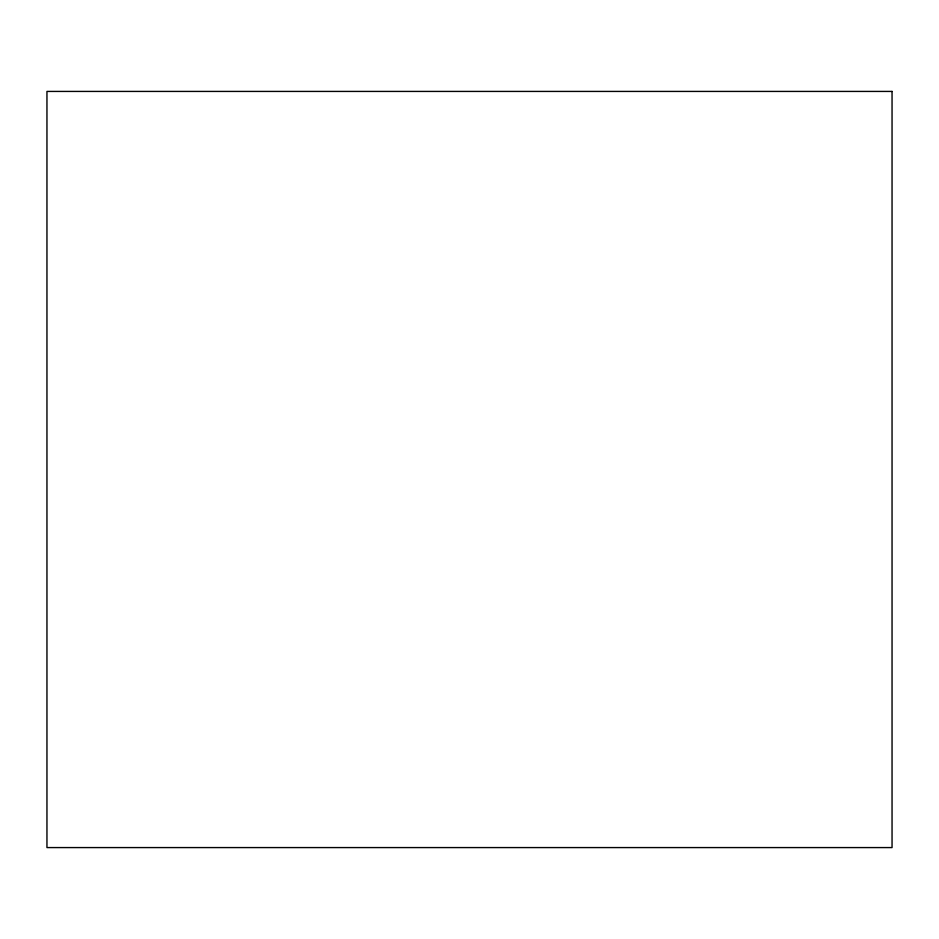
<?xml version="1.0" encoding="UTF-8"?>
<svg xmlns="http://www.w3.org/2000/svg" width="939" height="939" viewBox="0 0 939 939"><rect width="100%" height="100%" fill="white"/><g stroke="black" fill="none" stroke-linecap="round" stroke-linejoin="round"><path stroke-width="1.41" d="M892.05 91.423L46.95 91.423L46.95 847.577L892.05 847.577L892.05 91.423"/></g></svg>
